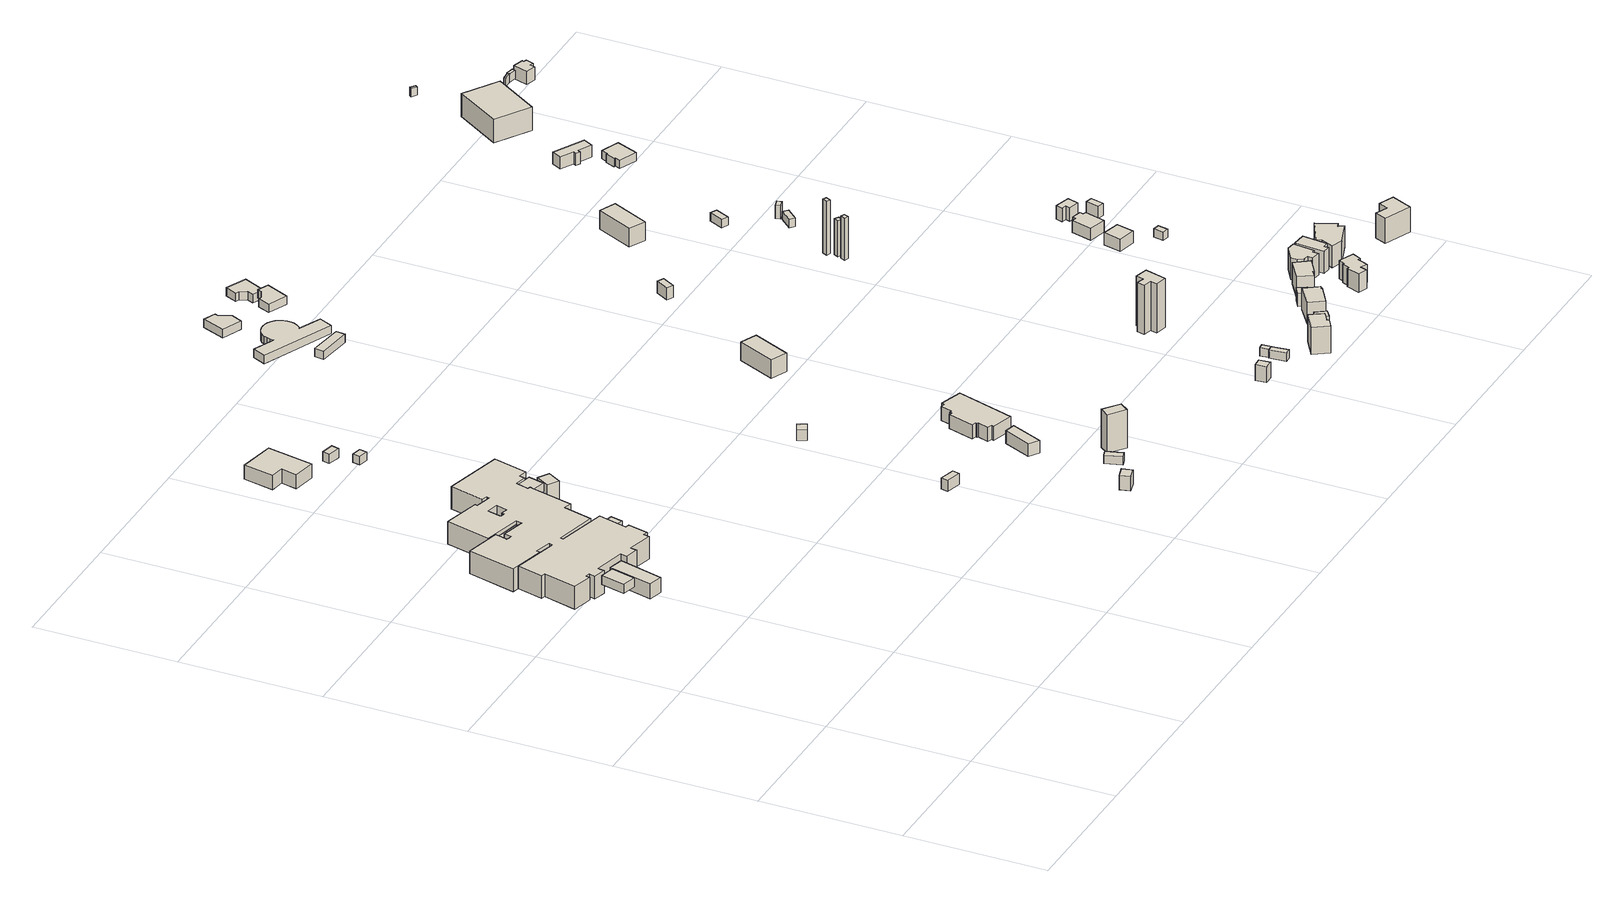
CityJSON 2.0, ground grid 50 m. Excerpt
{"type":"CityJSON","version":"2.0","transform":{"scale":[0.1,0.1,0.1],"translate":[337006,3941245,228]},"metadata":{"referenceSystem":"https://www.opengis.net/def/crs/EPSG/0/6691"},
"CityObjects":{
"building1":{"type":"Building","attributes":{"measuredHeight":4,"BuildingIDAttribute.prefecture":"14","BuildingIDAttribute.city":"14151","BuildingDetailAttribute.surveyYear":2015},"geometry":[{"type":"Solid","lod":"1","boundaries":[[[[0,1,2,3]],[[2,4,5,3]],[[1,6,4,2]],[[0,7,6,1]],[[3,5,7,0]],[[4,6,7,5]]]]}]},
"building2":{"type":"Building","attributes":{"measuredHeight":6.1,"BuildingIDAttribute.prefecture":"14","BuildingIDAttribute.city":"14151","BuildingDetailAttribute.surveyYear":2015,"BuildingLandSlideRiskAttribute.description":"1","BuildingLandSlideRiskAttribute.areaType":"1"},"geometry":[{"type":"Solid","lod":"1","boundaries":[[[[8,9,10,11]],[[10,12,13,11]],[[9,14,12,10]],[[8,15,14,9]],[[11,13,15,8]],[[12,14,15,13]]]]}]},
"building3":{"type":"Building","attributes":{"measuredHeight":4.5,"BuildingIDAttribute.prefecture":"14","BuildingIDAttribute.city":"14151","BuildingDetailAttribute.surveyYear":2015},"geometry":[{"type":"Solid","lod":"1","boundaries":[[[[16,17,18,19,20,21]],[[20,22,23,21]],[[19,24,22,20]],[[18,25,24,19]],[[17,26,25,18]],[[16,27,26,17]],[[21,23,27,16]],[[22,24,25,26,27,23]]]]}]},
"building4":{"type":"Building","attributes":{"usage":"422","measuredHeight":10.6,"storeysAboveGround":1,"BuildingIDAttribute.prefecture":"14","BuildingIDAttribute.city":"14151","BuildingDetailAttribute.totalFloorArea":2012.83,"BuildingDetailAttribute.buildingFootprintArea":2012.83,"BuildingDetailAttribute.buildingStructureType":"601","BuildingDetailAttribute.buildingStructureOrgType":"1","BuildingDetailAttribute.orgUsage":"137","BuildingDetailAttribute.surveyYear":2015,"BuildingLandSlideRiskAttribute.description":"1","BuildingLandSlideRiskAttribute.areaType":"1"},"geometry":[{"type":"Solid","lod":"1","boundaries":[[[[28,29,30,31,32,33,34,35,36,37,38,39,40,41,42,43,44,45,46,47,48,49,50,51,52,53,54,55,56,57,58,59,60,61,62,63,64,65,66,67,68,69,70,71,72,73,74,75,76,77,78,79,80,81],[82,83,84,85,86,87]],[[80,88,89,81]],[[79,90,88,80]],[[78,91,90,79]],[[77,92,91,78]],[[76,93,92,77]],[[75,94,93,76]],[[74,95,94,75]],[[73,96,95,74]],[[72,97,96,73]],[[71,98,97,72]],[[70,99,98,71]],[[69,100,99,70]],[[68,101,100,69]],[[67,102,101,68]],[[66,103,102,67]],[[65,104,103,66]],[[64,105,104,65]],[[63,106,105,64]],[[62,107,106,63]],[[61,108,107,62]],[[60,109,108,61]],[[59,110,109,60]],[[58,111,110,59]],[[57,112,111,58]],[[56,113,112,57]],[[55,114,113,56]],[[54,115,114,55]],[[53,116,115,54]],[[52,117,116,53]],[[51,118,117,52]],[[50,119,118,51]],[[49,120,119,50]],[[48,121,120,49]],[[47,122,121,48]],[[46,123,122,47]],[[45,124,123,46]],[[44,125,124,45]],[[43,126,125,44]],[[42,127,126,43]],[[41,128,127,42]],[[40,129,128,41]],[[39,130,129,40]],[[38,131,130,39]],[[37,132,131,38]],[[36,133,132,37]],[[35,134,133,36]],[[34,135,134,35]],[[33,136,135,34]],[[32,137,136,33]],[[31,138,137,32]],[[30,139,138,31]],[[29,140,139,30]],[[28,141,140,29]],[[81,89,141,28]],[[86,142,143,87]],[[85,144,142,86]],[[84,145,144,85]],[[83,146,145,84]],[[82,147,146,83]],[[87,143,147,82]],[[88,90,91,92,93,94,95,96,97,98,99,100,101,102,103,104,105,106,107,108,109,110,111,112,113,114,115,116,117,118,119,120,121,122,123,124,125,126,127,128,129,130,131,132,133,134,135,136,137,138,139,140,141,89],[142,144,145,146,147,143]]]]}]},
"building5":{"type":"Building","attributes":{"measuredHeight":4.4,"BuildingIDAttribute.prefecture":"14","BuildingIDAttribute.city":"14151","BuildingDetailAttribute.surveyYear":2015,"BuildingLandSlideRiskAttribute.description":"1","BuildingLandSlideRiskAttribute.areaType":"1"},"geometry":[{"type":"Solid","lod":"1","boundaries":[[[[148,149,150,151]],[[150,152,153,151]],[[149,154,152,150]],[[148,155,154,149]],[[151,153,155,148]],[[152,154,155,153]]]]}]},
"building6":{"type":"Building","attributes":{"usage":"402","measuredHeight":13.4,"storeysAboveGround":1,"BuildingIDAttribute.prefecture":"14","BuildingIDAttribute.city":"14151","BuildingDetailAttribute.totalFloorArea":67.35,"BuildingDetailAttribute.buildingFootprintArea":67.35,"BuildingDetailAttribute.buildingStructureType":"601","BuildingDetailAttribute.buildingStructureOrgType":"1","BuildingDetailAttribute.orgUsage":"101","BuildingDetailAttribute.surveyYear":2015},"geometry":[{"type":"Solid","lod":"1","boundaries":[[[[156,157,158,159,160,161]],[[160,162,163,161]],[[159,164,162,160]],[[158,165,164,159]],[[157,166,165,158]],[[156,167,166,157]],[[161,163,167,156]],[[162,164,165,166,167,163]]]]}]},
"building7":{"type":"Building","attributes":{"BuildingIDAttribute.prefecture":"14","BuildingIDAttribute.city":"14151","BuildingDetailAttribute.surveyYear":2015},"geometry":[{"type":"Solid","lod":"1","boundaries":[[[[168,169,170,171,172,173,174]],[[173,175,176,174]],[[172,177,175,173]],[[171,178,177,172]],[[170,179,178,171]],[[169,180,179,170]],[[168,181,180,169]],[[174,176,181,168]],[[175,177,178,179,180,181,176]]]]}]},
"building8":{"type":"Building","attributes":{"measuredHeight":8.3,"BuildingIDAttribute.prefecture":"14","BuildingIDAttribute.city":"14151","BuildingDetailAttribute.surveyYear":2015},"geometry":[{"type":"Solid","lod":"1","boundaries":[[[[182,183,184,185]],[[184,186,187,185]],[[183,188,186,184]],[[182,189,188,183]],[[185,187,189,182]],[[186,188,189,187]]]]}]},
"building9":{"type":"Building","attributes":{"measuredHeight":9.1,"BuildingIDAttribute.prefecture":"14","BuildingIDAttribute.city":"14151","BuildingDetailAttribute.surveyYear":2015},"geometry":[{"type":"Solid","lod":"1","boundaries":[[[[190,191,192,193]],[[192,194,195,193]],[[191,196,194,192]],[[190,197,196,191]],[[193,195,197,190]],[[194,196,197,195]]]]}]},
"building10":{"type":"Building","attributes":{"BuildingIDAttribute.prefecture":"14","BuildingIDAttribute.city":"14151","BuildingDetailAttribute.surveyYear":2015},"geometry":[{"type":"Solid","lod":"1","boundaries":[[[[198,199,200,201]],[[200,202,203,201]],[[199,204,202,200]],[[198,205,204,199]],[[201,203,205,198]],[[202,204,205,203]]]]}]},
"building11":{"type":"Building","attributes":{"usage":"402","measuredHeight":4.2,"storeysAboveGround":1,"BuildingIDAttribute.prefecture":"14","BuildingIDAttribute.city":"14151","BuildingDetailAttribute.totalFloorArea":24.65,"BuildingDetailAttribute.buildingFootprintArea":24.65,"BuildingDetailAttribute.buildingStructureType":"601","BuildingDetailAttribute.buildingStructureOrgType":"1","BuildingDetailAttribute.orgUsage":"101","BuildingDetailAttribute.surveyYear":2015},"geometry":[{"type":"Solid","lod":"1","boundaries":[[[[206,207,208,209]],[[208,210,211,209]],[[207,212,210,208]],[[206,213,212,207]],[[209,211,213,206]],[[210,212,213,211]]]]}]},
"building12":{"type":"Building","attributes":{"usage":"402","measuredHeight":9.2,"storeysAboveGround":1,"BuildingIDAttribute.prefecture":"14","BuildingIDAttribute.city":"14151","BuildingDetailAttribute.totalFloorArea":27.74,"BuildingDetailAttribute.buildingFootprintArea":27.74,"BuildingDetailAttribute.buildingStructureType":"601","BuildingDetailAttribute.buildingStructureOrgType":"1","BuildingDetailAttribute.orgUsage":"101","BuildingDetailAttribute.surveyYear":2015},"geometry":[{"type":"Solid","lod":"1","boundaries":[[[[214,215,216,217]],[[216,218,219,217]],[[215,220,218,216]],[[214,221,220,215]],[[217,219,221,214]],[[218,220,221,219]]]]}]},
"building13":{"type":"Building","attributes":{"BuildingIDAttribute.prefecture":"14","BuildingIDAttribute.city":"14151","BuildingDetailAttribute.surveyYear":2015},"geometry":[{"type":"Solid","lod":"1","boundaries":[[[[222,223,224,225,226,227,228,229,230,231,232,233,234,235,236,237,238,239,240,241,242,243,244,245,246,247]],[[246,248,249,247]],[[245,250,248,246]],[[244,251,250,245]],[[243,252,251,244]],[[242,253,252,243]],[[241,254,253,242]],[[240,255,254,241]],[[239,256,255,240]],[[238,257,256,239]],[[237,258,257,238]],[[236,259,258,237]],[[235,260,259,236]],[[234,261,260,235]],[[233,262,261,234]],[[232,263,262,233]],[[231,264,263,232]],[[230,265,264,231]],[[229,266,265,230]],[[228,267,266,229]],[[227,268,267,228]],[[226,269,268,227]],[[225,270,269,226]],[[224,271,270,225]],[[223,272,271,224]],[[222,273,272,223]],[[247,249,273,222]],[[248,250,251,252,253,254,255,256,257,258,259,260,261,262,263,264,265,266,267,268,269,270,271,272,273,249]]]]}]},
"building14":{"type":"Building","attributes":{"measuredHeight":4.2,"BuildingIDAttribute.prefecture":"14","BuildingIDAttribute.city":"14151","BuildingDetailAttribute.surveyYear":2015},"geometry":[{"type":"Solid","lod":"1","boundaries":[[[[274,275,276,277]],[[276,278,279,277]],[[275,280,278,276]],[[274,281,280,275]],[[277,279,281,274]],[[278,280,281,279]]]]}]},
"building15":{"type":"Building","attributes":{"BuildingIDAttribute.prefecture":"14","BuildingIDAttribute.city":"14151","BuildingDetailAttribute.surveyYear":2015},"geometry":[{"type":"Solid","lod":"1","boundaries":[[[[282,283,284,285]],[[284,286,287,285]],[[283,288,286,284]],[[282,289,288,283]],[[285,287,289,282]],[[286,288,289,287]]]]}]},
"building16":{"type":"Building","attributes":{"BuildingIDAttribute.prefecture":"14","BuildingIDAttribute.city":"14151","BuildingDetailAttribute.surveyYear":2015},"geometry":[{"type":"Solid","lod":"1","boundaries":[[[[290,291,292,293,294,295]],[[294,296,297,295]],[[293,298,296,294]],[[292,299,298,293]],[[291,300,299,292]],[[290,301,300,291]],[[295,297,301,290]],[[296,298,299,300,301,297]]]]}]},
"building17":{"type":"Building","attributes":{"BuildingIDAttribute.prefecture":"14","BuildingIDAttribute.city":"14151","BuildingDetailAttribute.surveyYear":2015},"geometry":[{"type":"Solid","lod":"1","boundaries":[[[[302,303,304,305]],[[304,306,307,305]],[[303,308,306,304]],[[302,309,308,303]],[[305,307,309,302]],[[306,308,309,307]]]]}]},
"building18":{"type":"Building","attributes":{"measuredHeight":8.4,"BuildingIDAttribute.prefecture":"14","BuildingIDAttribute.city":"14151","BuildingDetailAttribute.surveyYear":2015},"geometry":[{"type":"Solid","lod":"1","boundaries":[[[[310,311,312,313]],[[312,314,315,313]],[[311,316,314,312]],[[310,317,316,311]],[[313,315,317,310]],[[314,316,317,315]]]]}]},
"building19":{"type":"Building","attributes":{"BuildingIDAttribute.prefecture":"14","BuildingIDAttribute.city":"14151","BuildingDetailAttribute.surveyYear":2015},"geometry":[{"type":"Solid","lod":"1","boundaries":[[[[318,319,320,321,322,323,324]],[[323,325,326,324]],[[322,327,325,323]],[[321,328,327,322]],[[320,329,328,321]],[[319,330,329,320]],[[318,331,330,319]],[[324,326,331,318]],[[325,327,328,329,330,331,326]]]]}]},
"building20":{"type":"Building","attributes":{"usage":"402","measuredHeight":17.2,"storeysAboveGround":1,"BuildingIDAttribute.prefecture":"14","BuildingIDAttribute.city":"14151","BuildingDetailAttribute.totalFloorArea":33.11,"BuildingDetailAttribute.buildingFootprintArea":33.11,"BuildingDetailAttribute.buildingStructureType":"601","BuildingDetailAttribute.buildingStructureOrgType":"1","BuildingDetailAttribute.orgUsage":"101","BuildingDetailAttribute.surveyYear":2015},"geometry":[{"type":"Solid","lod":"1","boundaries":[[[[332,333,334,335]],[[334,336,337,335]],[[333,338,336,334]],[[332,339,338,333]],[[335,337,339,332]],[[336,338,339,337]]]]}]},
"building21":{"type":"Building","attributes":{"usage":"402","measuredHeight":6.1,"storeysAboveGround":1,"BuildingIDAttribute.prefecture":"14","BuildingIDAttribute.city":"14151","BuildingDetailAttribute.totalFloorArea":218.75,"BuildingDetailAttribute.buildingFootprintArea":218.75,"BuildingDetailAttribute.buildingStructureType":"601","BuildingDetailAttribute.buildingStructureOrgType":"1","BuildingDetailAttribute.orgUsage":"101","BuildingDetailAttribute.surveyYear":2015},"geometry":[{"type":"Solid","lod":"1","boundaries":[[[[340,341,342,343,344,345,346,347,348,349,350,351,352,353,354,355]],[[354,356,357,355]],[[353,358,356,354]],[[352,359,358,353]],[[351,360,359,352]],[[350,361,360,351]],[[349,362,361,350]],[[348,363,362,349]],[[347,364,363,348]],[[346,365,364,347]],[[345,366,365,346]],[[344,367,366,345]],[[343,368,367,344]],[[342,369,368,343]],[[341,370,369,342]],[[340,371,370,341]],[[355,357,371,340]],[[356,358,359,360,361,362,363,364,365,366,367,368,369,370,371,357]]]]}]},
"building22":{"type":"Building","attributes":{"BuildingIDAttribute.prefecture":"14","BuildingIDAttribute.city":"14151","BuildingDetailAttribute.surveyYear":2015},"geometry":[{"type":"Solid","lod":"1","boundaries":[[[[372,373,374,375,376,377,378]],[[377,379,380,378]],[[376,381,379,377]],[[375,382,381,376]],[[374,383,382,375]],[[373,384,383,374]],[[372,385,384,373]],[[378,380,385,372]],[[379,381,382,383,384,385,380]]]]}]},
"building23":{"type":"Building","attributes":{"measuredHeight":7.4,"BuildingIDAttribute.prefecture":"14","BuildingIDAttribute.city":"14151","BuildingDetailAttribute.surveyYear":2015},"geometry":[{"type":"Solid","lod":"1","boundaries":[[[[386,387,388,389]],[[388,390,391,389]],[[387,392,390,388]],[[386,393,392,387]],[[389,391,393,386]],[[390,392,393,391]]]]}]},
"building24":{"type":"Building","attributes":{"measuredHeight":4.6,"BuildingIDAttribute.prefecture":"14","BuildingIDAttribute.city":"14151","BuildingDetailAttribute.surveyYear":2015},"geometry":[{"type":"Solid","lod":"1","boundaries":[[[[394,395,396,397]],[[396,398,399,397]],[[395,400,398,396]],[[394,401,400,395]],[[397,399,401,394]],[[398,400,401,399]]]]}]},
"building25":{"type":"Building","attributes":{"measuredHeight":8,"BuildingIDAttribute.prefecture":"14","BuildingIDAttribute.city":"14151","BuildingDetailAttribute.surveyYear":2015},"geometry":[{"type":"Solid","lod":"1","boundaries":[[[[402,403,404,405]],[[404,406,407,405]],[[403,408,406,404]],[[402,409,408,403]],[[405,407,409,402]],[[406,408,409,407]]]]}]},
"building26":{"type":"Building","attributes":{"BuildingIDAttribute.prefecture":"14","BuildingIDAttribute.city":"14151","BuildingDetailAttribute.surveyYear":2015},"geometry":[{"type":"Solid","lod":"1","boundaries":[[[[410,411,412,413]],[[412,414,415,413]],[[411,416,414,412]],[[410,417,416,411]],[[413,415,417,410]],[[414,416,417,415]]]]}]},
"building27":{"type":"Building","attributes":{"measuredHeight":16.1,"BuildingIDAttribute.prefecture":"14","BuildingIDAttribute.city":"14151","BuildingDetailAttribute.surveyYear":2015},"geometry":[{"type":"Solid","lod":"1","boundaries":[[[[418,419,420,421]],[[420,422,423,421]],[[419,424,422,420]],[[418,425,424,419]],[[421,423,425,418]],[[422,424,425,423]]]]}]},
"building28":{"type":"Building","attributes":{"measuredHeight":14.5,"BuildingIDAttribute.prefecture":"14","BuildingIDAttribute.city":"14151","BuildingDetailAttribute.surveyYear":2015},"geometry":[{"type":"Solid","lod":"1","boundaries":[[[[426,427,428,429]],[[428,430,431,429]],[[427,432,430,428]],[[426,433,432,427]],[[429,431,433,426]],[[430,432,433,431]]]]}]},
"building29":{"type":"Building","attributes":{"measuredHeight":5.9,"BuildingIDAttribute.prefecture":"14","BuildingIDAttribute.city":"14151","BuildingDetailAttribute.surveyYear":2015,"BuildingLandSlideRiskAttribute.description":"1","BuildingLandSlideRiskAttribute.areaType":"1"},"geometry":[{"type":"Solid","lod":"1","boundaries":[[[[434,435,436,437]],[[436,438,439,437]],[[435,440,438,436]],[[434,441,440,435]],[[437,439,441,434]],[[438,440,441,439]]]]}]},
"building30":{"type":"Building","attributes":{"measuredHeight":19.9,"BuildingIDAttribute.prefecture":"14","BuildingIDAttribute.city":"14151","BuildingDetailAttribute.surveyYear":2015},"geometry":[{"type":"Solid","lod":"1","boundaries":[[[[442,443,444,445]],[[444,446,447,445]],[[443,448,446,444]],[[442,449,448,443]],[[445,447,449,442]],[[446,448,449,447]]]]}]},
"building31":{"type":"Building","attributes":{"BuildingIDAttribute.prefecture":"14","BuildingIDAttribute.city":"14151","BuildingDetailAttribute.surveyYear":2015,"BuildingLandSlideRiskAttribute.description":"1","BuildingLandSlideRiskAttribute.areaType":"1"},"geometry":[{"type":"Solid","lod":"1","boundaries":[[[[450,451,452,453,454]],[[453,455,456,454]],[[452,457,455,453]],[[451,458,457,452]],[[450,459,458,451]],[[454,456,459,450]],[[455,457,458,459,456]]]]}]},
"building32":{"type":"Building","attributes":{"BuildingIDAttribute.prefecture":"14","BuildingIDAttribute.city":"14151","BuildingDetailAttribute.surveyYear":2015,"BuildingLandSlideRiskAttribute.description":"1","BuildingLandSlideRiskAttribute.areaType":"1"},"geometry":[{"type":"Solid","lod":"1","boundaries":[[[[460,461,462,463,464]],[[463,465,466,464]],[[462,467,465,463]],[[461,468,467,462]],[[460,469,468,461]],[[464,466,469,460]],[[465,467,468,469,466]]]]}]},
"building33":{"type":"Building","attributes":{"usage":"411","measuredHeight":10.6,"storeysAboveGround":2,"BuildingIDAttribute.prefecture":"14","BuildingIDAttribute.city":"14151","BuildingDetailAttribute.totalFloorArea":76.27,"BuildingDetailAttribute.buildingFootprintArea":38.13,"BuildingDetailAttribute.buildingStructureType":"601","BuildingDetailAttribute.buildingStructureOrgType":"1","BuildingDetailAttribute.orgUsage":"10","BuildingDetailAttribute.surveyYear":2015},"geometry":[{"type":"Solid","lod":"1","boundaries":[[[[470,471,472,473,474,475]],[[474,476,477,475]],[[473,478,476,474]],[[472,479,478,473]],[[471,480,479,472]],[[470,481,480,471]],[[475,477,481,470]],[[476,478,479,480,481,477]]]]}]},
"building34":{"type":"Building","attributes":{"BuildingIDAttribute.prefecture":"14","BuildingIDAttribute.city":"14151","BuildingDetailAttribute.surveyYear":2015},"geometry":[{"type":"Solid","lod":"1","boundaries":[[[[482,483,484,485]],[[484,486,487,485]],[[483,488,486,484]],[[482,489,488,483]],[[485,487,489,482]],[[486,488,489,487]]]]}]},
"building35":{"type":"Building","attributes":{"usage":"402","measuredHeight":27.8,"storeysAboveGround":1,"BuildingIDAttribute.prefecture":"14","BuildingIDAttribute.city":"14151","BuildingDetailAttribute.totalFloorArea":36.73,"BuildingDetailAttribute.buildingFootprintArea":36.73,"BuildingDetailAttribute.buildingStructureType":"601","BuildingDetailAttribute.buildingStructureOrgType":"1","BuildingDetailAttribute.orgUsage":"101","BuildingDetailAttribute.surveyYear":2015},"geometry":[{"type":"Solid","lod":"1","boundaries":[[[[490,491,492,493,494,495,496,497]],[[496,498,499,497]],[[495,500,498,496]],[[494,501,500,495]],[[493,502,501,494]],[[492,503,502,493]],[[491,504,503,492]],[[490,505,504,491]],[[497,499,505,490]],[[498,500,501,502,503,504,505,499]]]]}]},
"building36":{"type":"Building","attributes":{"usage":"411","measuredHeight":6,"storeysAboveGround":1,"BuildingIDAttribute.prefecture":"14","BuildingIDAttribute.city":"14151","BuildingDetailAttribute.totalFloorArea":12.68,"BuildingDetailAttribute.buildingFootprintArea":12.68,"BuildingDetailAttribute.buildingStructureType":"601","BuildingDetailAttribute.buildingStructureOrgType":"1","BuildingDetailAttribute.orgUsage":"10","BuildingDetailAttribute.surveyYear":2015},"geometry":[{"type":"Solid","lod":"1","boundaries":[[[[506,507,508,509]],[[508,510,511,509]],[[507,512,510,508]],[[506,513,512,507]],[[509,511,513,506]],[[510,512,513,511]]]]}]},
"building37":{"type":"Building","attributes":{"measuredHeight":7.9,"BuildingIDAttribute.prefecture":"14","BuildingIDAttribute.city":"14151","BuildingDetailAttribute.surveyYear":2015},"geometry":[{"type":"Solid","lod":"1","boundaries":[[[[514,515,516,517]],[[516,518,519,517]],[[515,520,518,516]],[[514,521,520,515]],[[517,519,521,514]],[[518,520,521,519]]]]}]},
"building38":{"type":"Building","attributes":{"usage":"402","measuredHeight":4.6,"storeysAboveGround":1,"BuildingIDAttribute.prefecture":"14","BuildingIDAttribute.city":"14151","BuildingDetailAttribute.totalFloorArea":40.14,"BuildingDetailAttribute.buildingFootprintArea":40.14,"BuildingDetailAttribute.buildingStructureType":"601","BuildingDetailAttribute.buildingStructureOrgType":"1","BuildingDetailAttribute.orgUsage":"101","BuildingDetailAttribute.surveyYear":2015},"geometry":[{"type":"Solid","lod":"1","boundaries":[[[[522,523,524,525,526,527,528,529]],[[528,530,531,529]],[[527,532,530,528]],[[526,533,532,527]],[[525,534,533,526]],[[524,535,534,525]],[[523,536,535,524]],[[522,537,536,523]],[[529,531,537,522]],[[530,532,533,534,535,536,537,531]]]]}]},
"building39":{"type":"Building","attributes":{"usage":"411","measuredHeight":8.5,"storeysAboveGround":1,"BuildingIDAttribute.prefecture":"14","BuildingIDAttribute.city":"14151","BuildingDetailAttribute.totalFloorArea":49.06,"BuildingDetailAttribute.buildingFootprintArea":49.06,"BuildingDetailAttribute.buildingStructureType":"601","BuildingDetailAttribute.buildingStructureOrgType":"1","BuildingDetailAttribute.orgUsage":"10","BuildingDetailAttribute.surveyYear":2015},"geometry":[{"type":"Solid","lod":"1","boundaries":[[[[538,539,540,541,542,543]],[[542,544,545,543]],[[541,546,544,542]],[[540,547,546,541]],[[539,548,547,540]],[[538,549,548,539]],[[543,545,549,538]],[[544,546,547,548,549,545]]]]}]},
"building40":{"type":"Building","attributes":{"usage":"402","storeysAboveGround":1,"BuildingIDAttribute.prefecture":"14","BuildingIDAttribute.city":"14151","BuildingDetailAttribute.totalFloorArea":39.7,"BuildingDetailAttribute.buildingFootprintArea":39.7,"BuildingDetailAttribute.buildingStructureType":"601","BuildingDetailAttribute.buildingStructureOrgType":"1","BuildingDetailAttribute.orgUsage":"101","BuildingDetailAttribute.surveyYear":2015},"geometry":[{"type":"Solid","lod":"1","boundaries":[[[[550,551,552,553,554,555,556,557]],[[556,558,559,557]],[[555,560,558,556]],[[554,561,560,555]],[[553,562,561,554]],[[552,563,562,553]],[[551,564,563,552]],[[550,565,564,551]],[[557,559,565,550]],[[558,560,561,562,563,564,565,559]]]]}]},
"building41":{"type":"Building","attributes":{"measuredHeight":5.7,"BuildingIDAttribute.prefecture":"14","BuildingIDAttribute.city":"14151","BuildingDetailAttribute.surveyYear":2015},"geometry":[{"type":"Solid","lod":"1","boundaries":[[[[566,567,568,569]],[[568,570,571,569]],[[567,572,570,568]],[[566,573,572,567]],[[569,571,573,566]],[[570,572,573,571]]]]}]},
"building42":{"type":"Building","attributes":{"usage":"411","measuredHeight":8.4,"storeysAboveGround":2,"BuildingIDAttribute.prefecture":"14","BuildingIDAttribute.city":"14151","BuildingDetailAttribute.totalFloorArea":83.88,"BuildingDetailAttribute.buildingFootprintArea":41.94,"BuildingDetailAttribute.buildingStructureType":"601","BuildingDetailAttribute.buildingStructureOrgType":"1","BuildingDetailAttribute.orgUsage":"10","BuildingDetailAttribute.surveyYear":2015},"geometry":[{"type":"Solid","lod":"1","boundaries":[[[[574,575,576,577,578,579]],[[578,580,581,579]],[[577,582,580,578]],[[576,583,582,577]],[[575,584,583,576]],[[574,585,584,575]],[[579,581,585,574]],[[580,582,583,584,585,581]]]]}]},
"building43":{"type":"Building","attributes":{"usage":"411","measuredHeight":8.5,"storeysAboveGround":2,"BuildingIDAttribute.prefecture":"14","BuildingIDAttribute.city":"14151","BuildingDetailAttribute.totalFloorArea":92.6,"BuildingDetailAttribute.buildingFootprintArea":46.3,"BuildingDetailAttribute.buildingStructureType":"601","BuildingDetailAttribute.buildingStructureOrgType":"1","BuildingDetailAttribute.orgUsage":"10","BuildingDetailAttribute.surveyYear":2015},"geometry":[{"type":"Solid","lod":"1","boundaries":[[[[586,587,588,589,590,591,592,593,594,595]],[[594,596,597,595]],[[593,598,596,594]],[[592,599,598,593]],[[591,600,599,592]],[[590,601,600,591]],[[589,602,601,590]],[[588,603,602,589]],[[587,604,603,588]],[[586,605,604,587]],[[595,597,605,586]],[[596,598,599,600,601,602,603,604,605,597]]]]}]},
"building44":{"type":"Building","attributes":{"usage":"402","measuredHeight":8.9,"storeysAboveGround":1,"BuildingIDAttribute.prefecture":"14","BuildingIDAttribute.city":"14151","BuildingDetailAttribute.totalFloorArea":207.57,"BuildingDetailAttribute.buildingFootprintArea":207.57,"BuildingDetailAttribute.buildingStructureType":"601","BuildingDetailAttribute.buildingStructureOrgType":"1","BuildingDetailAttribute.orgUsage":"101","BuildingDetailAttribute.surveyYear":2015},"geometry":[{"type":"Solid","lod":"1","boundaries":[[[[606,607,608,609]],[[608,610,611,609]],[[607,612,610,608]],[[606,613,612,607]],[[609,611,613,606]],[[610,612,613,611]]]]}]},
"building45":{"type":"Building","attributes":{"usage":"411","measuredHeight":7.2,"storeysAboveGround":2,"BuildingIDAttribute.prefecture":"14","BuildingIDAttribute.city":"14151","BuildingDetailAttribute.totalFloorArea":89.56,"BuildingDetailAttribute.buildingFootprintArea":44.78,"BuildingDetailAttribute.buildingStructureType":"601","BuildingDetailAttribute.buildingStructureOrgType":"1","BuildingDetailAttribute.orgUsage":"10","BuildingDetailAttribute.surveyYear":2015},"geometry":[{"type":"Solid","lod":"1","boundaries":[[[[614,615,616,617,618,619,620,621,622,623,624,625]],[[624,626,627,625]],[[623,628,626,624]],[[622,629,628,623]],[[621,630,629,622]],[[620,631,630,621]],[[619,632,631,620]],[[618,633,632,619]],[[617,634,633,618]],[[616,635,634,617]],[[615,636,635,616]],[[614,637,636,615]],[[625,627,637,614]],[[626,628,629,630,631,632,633,634,635,636,637,627]]]]}]},
"building46":{"type":"Building","attributes":{"usage":"402","measuredHeight":4.8,"storeysAboveGround":1,"BuildingIDAttribute.prefecture":"14","BuildingIDAttribute.city":"14151","BuildingDetailAttribute.totalFloorArea":37.88,"BuildingDetailAttribute.buildingFootprintArea":37.88,"BuildingDetailAttribute.buildingStructureType":"601","BuildingDetailAttribute.buildingStructureOrgType":"1","BuildingDetailAttribute.orgUsage":"101","BuildingDetailAttribute.surveyYear":2015},"geometry":[{"type":"Solid","lod":"1","boundaries":[[[[638,639,640,641]],[[640,642,643,641]],[[639,644,642,640]],[[638,645,644,639]],[[641,643,645,638]],[[642,644,645,643]]]]}]},
"building47":{"type":"Building","attributes":{"BuildingIDAttribute.prefecture":"14","BuildingIDAttribute.city":"14151","BuildingDetailAttribute.surveyYear":2015},"geometry":[{"type":"Solid","lod":"1","boundaries":[[[[646,647,648,649]],[[648,650,651,649]],[[647,652,650,648]],[[646,653,652,647]],[[649,651,653,646]],[[650,652,653,651]]]]}]},
"building48":{"type":"Building","attributes":{"usage":"411","measuredHeight":9,"storeysAboveGround":2,"BuildingIDAttribute.prefecture":"14","BuildingIDAttribute.city":"14151","BuildingDetailAttribute.totalFloorArea":77.32,"BuildingDetailAttribute.buildingFootprintArea":38.66,"BuildingDetailAttribute.buildingStructureType":"601","BuildingDetailAttribute.buildingStructureOrgType":"1","BuildingDetailAttribute.orgUsage":"10","BuildingDetailAttribute.surveyYear":2015},"geometry":[{"type":"Solid","lod":"1","boundaries":[[[[654,655,656,657,658,659]],[[658,660,661,659]],[[657,662,660,658]],[[656,663,662,657]],[[655,664,663,656]],[[654,665,664,655]],[[659,661,665,654]],[[660,662,663,664,665,661]]]]}]},
"building49":{"type":"Building","attributes":{"BuildingIDAttribute.prefecture":"14","BuildingIDAttribute.city":"14151","BuildingDetailAttribute.surveyYear":2015},"geometry":[{"type":"Solid","lod":"1","boundaries":[[[[666,667,668,669]],[[668,670,671,669]],[[667,672,670,668]],[[666,673,672,667]],[[669,671,673,666]],[[670,672,673,671]]]]}]},
"building50":{"type":"Building","attributes":{"usage":"402","measuredHeight":4.9,"storeysAboveGround":1,"BuildingIDAttribute.prefecture":"14","BuildingIDAttribute.city":"14151","BuildingDetailAttribute.totalFloorArea":52.02,"BuildingDetailAttribute.buildingFootprintArea":52.02,"BuildingDetailAttribute.buildingStructureType":"601","BuildingDetailAttribute.buildingStructureOrgType":"1","BuildingDetailAttribute.orgUsage":"101","BuildingDetailAttribute.surveyYear":2015},"geometry":[{"type":"Solid","lod":"1","boundaries":[[[[674,675,676,677,678,679,680,681]],[[680,682,683,681]],[[679,684,682,680]],[[678,685,684,679]],[[677,686,685,678]],[[676,687,686,677]],[[675,688,687,676]],[[674,689,688,675]],[[681,683,689,674]],[[682,684,685,686,687,688,689,683]]]]}]},
"building51":{"type":"Building","attributes":{"usage":"411","measuredHeight":8.8,"storeysAboveGround":2,"BuildingIDAttribute.prefecture":"14","BuildingIDAttribute.city":"14151","BuildingDetailAttribute.totalFloorArea":167.58,"BuildingDetailAttribute.buildingFootprintArea":83.79,"BuildingDetailAttribute.buildingStructureType":"601","BuildingDetailAttribute.buildingStructureOrgType":"1","BuildingDetailAttribute.orgUsage":"10","BuildingDetailAttribute.surveyYear":2015},"geometry":[{"type":"Solid","lod":"1","boundaries":[[[[690,691,692,693,694,695,696,697]],[[696,698,699,697]],[[695,700,698,696]],[[694,701,700,695]],[[693,702,701,694]],[[692,703,702,693]],[[691,704,703,692]],[[690,705,704,691]],[[697,699,705,690]],[[698,700,701,702,703,704,705,699]]]]}]},
"building52":{"type":"Building","attributes":{"measuredHeight":8,"BuildingIDAttribute.prefecture":"14","BuildingIDAttribute.city":"14151","BuildingDetailAttribute.surveyYear":2015},"geometry":[{"type":"Solid","lod":"1","boundaries":[[[[706,707,708,709,710,711]],[[710,712,713,711]],[[709,714,712,710]],[[708,715,714,709]],[[707,716,715,708]],[[706,717,716,707]],[[711,713,717,706]],[[712,714,715,716,717,713]]]]}]},
"building53":{"type":"Building","attributes":{"measuredHeight":7.2,"BuildingIDAttribute.prefecture":"14","BuildingIDAttribute.city":"14151","BuildingDetailAttribute.surveyYear":2015},"geometry":[{"type":"Solid","lod":"1","boundaries":[[[[718,719,720,721]],[[720,722,723,721]],[[719,724,722,720]],[[718,725,724,719]],[[721,723,725,718]],[[722,724,725,723]]]]}]},
"building54":{"type":"Building","attributes":{"measuredHeight":3.2,"BuildingIDAttribute.prefecture":"14","BuildingIDAttribute.city":"14151","BuildingDetailAttribute.surveyYear":2015},"geometry":[{"type":"Solid","lod":"1","boundaries":[[[[726,727,728,729]],[[728,730,731,729]],[[727,732,730,728]],[[726,733,732,727]],[[729,731,733,726]],[[730,732,733,731]]]]}]},
"building55":{"type":"Building","attributes":{"BuildingIDAttribute.prefecture":"14","BuildingIDAttribute.city":"14151","BuildingDetailAttribute.surveyYear":2015},"geometry":[{"type":"Solid","lod":"1","boundaries":[[[[734,735,736,737]],[[736,738,739,737]],[[735,740,738,736]],[[734,741,740,735]],[[737,739,741,734]],[[738,740,741,739]]]]}]},
"building56":{"type":"Building","attributes":{"measuredHeight":5.1,"BuildingIDAttribute.prefecture":"14","BuildingIDAttribute.city":"14151","BuildingDetailAttribute.surveyYear":2015},"geometry":[{"type":"Solid","lod":"1","boundaries":[[[[742,743,744,745,746,747,748,749]],[[748,750,751,749]],[[747,752,750,748]],[[746,753,752,747]],[[745,754,753,746]],[[744,755,754,745]],[[743,756,755,744]],[[742,757,756,743]],[[749,751,757,742]],[[750,752,753,754,755,756,757,751]]]]}]},
"building57":{"type":"Building","attributes":{"usage":"411","measuredHeight":10.7,"storeysAboveGround":2,"BuildingIDAttribute.prefecture":"14","BuildingIDAttribute.city":"14151","BuildingDetailAttribute.totalFloorArea":111.5,"BuildingDetailAttribute.buildingFootprintArea":55.75,"BuildingDetailAttribute.buildingStructureType":"601","BuildingDetailAttribute.buildingStructureOrgType":"1","BuildingDetailAttribute.orgUsage":"10","BuildingDetailAttribute.surveyYear":2015},"geometry":[{"type":"Solid","lod":"1","boundaries":[[[[758,759,760,761,762,763]],[[762,764,765,763]],[[761,766,764,762]],[[760,767,766,761]],[[759,768,767,760]],[[758,769,768,759]],[[763,765,769,758]],[[764,766,767,768,769,765]]]]}]}
},
"vertices":[
[153,1232,243],[103,1245,243],[124,1330,243],[174,1318,243],[124,1330,276],[174,1318,276],[103,1245,276],[153,1232,276],
[180,1327,222],[231,1313,222],[190,1157,222],[140,1170,222],[190,1157,276],[140,1170,276],[231,1313,276],[180,1327,276],
[207,1705,235],[201,1679,235],[191,1681,235],[203,1728,235],[295,1705,235],[290,1684,235],[295,1705,273],[290,1684,273],[203,1728,273],[191,1681,273],[201,1679,273],[207,1705,273],
[578,1804,205],[547,1811,205],[542,1791,205],[502,1801,205],[490,1756,205],[499,1753,205],[496,1742,205],[460,1595,205],[432,1602,205],[406,1500,205],[260,1536,205],[257,1526,205],[433,1482,205],[407,1380,205],[421,1376,205],[404,1305,205],[389,1309,205],[384,1289,205],[297,1311,205],[292,1289,205],[244,1301,205],[250,1323,205],[141,1350,205],[136,1328,205],[93,1339,205],[98,1361,205],[83,1365,205],[80,1351,205],[9,1369,205],[39,1487,205],[25,1491,205],[48,1582,205],[210,1541,205],[214,1554,205],[157,1569,205],[154,1557,205],[24,1589,205],[67,1759,205],[193,1728,205],[182,1684,205],[191,1681,205],[201,1679,205],[207,1705,205],[290,1684,205],[295,1705,205],[161,1739,205],[201,1897,205],[332,1864,205],[329,1855,205],[385,1841,205],[388,1851,205],[369,1856,205],[399,1977,205],[608,1925,205],[316,1757,205],[319,1767,205],[343,1761,205],[353,1799,205],[312,1809,205],[300,1761,205],[399,1977,287],[608,1925,287],[369,1856,287],[388,1851,287],[385,1841,287],[329,1855,287],[332,1864,287],[201,1897,287],[161,1739,287],[295,1705,287],[290,1684,287],[207,1705,287],[201,1679,287],[191,1681,287],[182,1684,287],[193,1728,287],[67,1759,287],[24,1589,287],[154,1557,287],[157,1569,287],[214,1554,287],[210,1541,287],[48,1582,287],[25,1491,287],[39,1487,287],[9,1369,287],[80,1351,287],[83,1365,287],[98,1361,287],[93,1339,287],[136,1328,287],[141,1350,287],[250,1323,287],[244,1301,287],[292,1289,287],[297,1311,287],[384,1289,287],[389,1309,287],[404,1305,287],[421,1376,287],[407,1380,287],[433,1482,287],[257,1526,287],[260,1536,287],[406,1500,287],[432,1602,287],[460,1595,287],[496,1742,287],[499,1753,287],[490,1756,287],[502,1801,287],[542,1791,287],[547,1811,287],[578,1804,287],[312,1809,287],[300,1761,287],[353,1799,287],[343,1761,287],[319,1767,287],[316,1757,287],
[448,1466,226],[471,1460,226],[461,1418,226],[437,1424,226],[461,1418,269],[437,1424,269],[471,1460,269],[448,1466,269],
[186,2591,273],[313,2567,273],[282,2404,273],[202,2419,273],[213,2475,273],[165,2484,273],[213,2475,324],[165,2484,324],[202,2419,324],[282,2404,324],[313,2567,324],[186,2591,324],
[496,1742,251],[499,1753,251],[490,1756,251],[502,1801,251],[542,1791,251],[562,1786,251],[548,1729,251],[562,1786,281],[548,1729,281],[542,1791,281],[502,1801,281],[490,1756,281],[499,1753,281],[496,1742,281],
[584,1768,194],[623,1744,194],[595,1697,194],[556,1721,194],[595,1697,272],[556,1721,272],[623,1744,272],[584,1768,272],
[424,2401,280],[418,2375,280],[373,2386,280],[379,2411,280],[373,2386,314],[379,2411,314],[418,2375,314],[424,2401,314],
[447,2316,280],[441,2289,280],[407,2296,280],[412,2323,280],[407,2296,310],[412,2323,310],[441,2289,310],[447,2316,310],
[1181,615,226],[1175,590,226],[1120,605,226],[1127,630,226],[1120,605,266],[1127,630,266],[1175,590,266],[1181,615,266],
[1451,120,197],[1411,109,197],[1401,145,197],[1441,156,197],[1401,145,249],[1441,156,249],[1411,109,249],[1451,120,249],
[642,2705,474],[643,2718,474],[646,2730,474],[652,2742,474],[659,2752,474],[669,2761,474],[681,2767,474],[693,2770,474],[706,2771,474],[719,2769,474],[731,2765,474],[742,2758,474],[751,2749,474],[758,2739,474],[763,2727,474],[765,2714,474],[765,2701,474],[762,2689,474],[756,2677,474],[748,2667,474],[741,2661,474],[820,2626,474],[799,2579,474],[544,2690,474],[565,2737,474],[643,2703,474],[565,2737,504],[643,2703,504],[544,2690,504],[799,2579,504],[820,2626,504],[741,2661,504],[748,2667,504],[756,2677,504],[762,2689,504],[765,2701,504],[765,2714,504],[763,2727,504],[758,2739,504],[751,2749,504],[742,2758,504],[731,2765,504],[719,2769,504],[706,2771,504],[693,2770,504],[681,2767,504],[669,2761,504],[659,2752,504],[652,2742,504],[646,2730,504],[643,2718,504],[642,2705,504],
[1159,1143,254],[1190,1158,254],[1205,1129,254],[1173,1114,254],[1205,1129,293],[1173,1114,293],[1190,1158,293],[1159,1143,293],
[691,2554,444],[696,2588,444],[818,2571,444],[814,2538,444],[818,2571,474],[814,2538,474],[696,2588,474],[691,2554,474],
[663,2954,475],[707,2936,475],[702,2924,475],[721,2884,475],[702,2844,475],[630,2873,475],[702,2844,505],[630,2873,505],[721,2884,505],[702,2924,505],[707,2936,505],[663,2954,505],
[1522,255,199],[1546,263,199],[1564,203,199],[1540,196,199],[1564,203,229],[1540,196,229],[1546,263,229],[1522,255,229],
[1432,473,218],[1475,570,218],[1514,561,218],[1466,449,218],[1514,561,264],[1466,449,264],[1475,570,264],[1432,473,264],
[802,2796,494],[820,2839,494],[830,2835,494],[864,2850,494],[869,2864,494],[907,2847,494],[871,2766,494],[907,2847,524],[871,2766,524],[869,2864,524],[864,2850,524],[830,2835,524],[820,2839,524],[802,2796,524],
[1671,265,194],[1647,233,194],[1592,275,194],[1616,307,194],[1592,275,333],[1616,307,333],[1647,233,333],[1671,265,333],
[1450,620,225],[1463,659,225],[1458,660,225],[1460,667,225],[1444,672,225],[1472,764,225],[1484,760,225],[1487,769,225],[1493,767,225],[1506,808,225],[1521,804,225],[1524,814,225],[1604,789,225],[1541,584,225],[1465,607,225],[1467,615,225],[1465,607,276],[1467,615,276],[1541,584,276],[1604,789,276],[1524,814,276],[1521,804,276],[1506,808,276],[1493,767,276],[1487,769,276],[1484,760,276],[1472,764,276],[1444,672,276],[1460,667,276],[1458,660,276],[1463,659,276],[1450,620,276],
[885,2980,463],[957,2947,463],[921,2869,463],[881,2888,463],[891,2910,463],[878,2934,463],[866,2940,463],[878,2934,493],[866,2940,493],[891,2910,493],[881,2888,493],[921,2869,493],[957,2947,493],[885,2980,493],
[1433,1464,316],[1491,1438,316],[1432,1306,316],[1374,1331,316],[1432,1306,383],[1374,1331,383],[1491,1438,383],[1433,1464,383],
[1630,1844,358],[1652,1832,358],[1627,1787,358],[1605,1800,358],[1627,1787,402],[1605,1800,402],[1652,1832,402],[1630,1844,402],
[1807,1969,422],[1749,1996,422],[1809,2127,422],[1868,2101,422],[1809,2127,490],[1868,2101,490],[1749,1996,490],[1807,1969,490],
[1980,1825,436],[2003,1814,436],[1980,1764,436],[1956,1775,436],[1980,1764,466],[1956,1775,466],[2003,1814,466],[1980,1825,466],
[2091,1428,341],[2106,1422,341],[2099,1405,341],[2084,1410,341],[2099,1405,494],[2084,1410,494],[2106,1422,494],[2091,1428,494],
[2103,1456,341],[2118,1448,341],[2110,1433,341],[2095,1440,341],[2110,1433,471],[2095,1440,471],[2118,1448,471],[2103,1456,471],
[2515,145,2],[2483,143,2],[2480,182,2],[2512,184,2],[2480,182,59],[2512,184,59],[2483,143,59],[2515,145,59],
[2136,1511,315],[2150,1505,315],[2142,1487,315],[2128,1493,315],[2142,1487,510],[2128,1493,510],[2150,1505,510],[2136,1511,510],
[2572,116,38],[2566,175,38],[2571,175,38],[2588,177,38],[2595,118,38],[2588,177,68],[2595,118,68],[2571,175,68],[2566,175,68],[2572,116,68],
[2591,177,37],[2588,177,37],[2571,175,37],[2568,207,37],[2588,209,37],[2568,207,67],[2588,209,67],[2571,175,67],[2588,177,67],[2591,177,67],
[2730,58,44],[2695,36,44],[2700,29,44],[2667,8,44],[2634,61,44],[2701,104,44],[2634,61,142],[2701,104,142],[2667,8,142],[2700,29,142],[2695,36,142],[2730,58,142],
[2260,1708,319],[2276,1694,319],[2240,1654,319],[2224,1668,319],[2240,1654,349],[2224,1668,349],[2276,1694,349],[2260,1708,349],
[2624,625,34],[2604,549,34],[2562,560,34],[2568,583,34],[2537,591,34],[2544,618,34],[2571,610,34],[2578,637,34],[2571,610,213],[2578,637,213],[2544,618,213],[2537,591,213],[2568,583,213],[2562,560,213],[2604,549,213],[2624,625,213],
[2774,71,67],[2747,52,67],[2723,88,67],[2750,106,67],[2723,88,124],[2750,106,124],[2747,52,124],[2774,71,124],
[2283,1739,319],[2288,1722,319],[2262,1714,319],[2257,1731,319],[2262,1714,367],[2257,1731,367],[2288,1722,367],[2283,1739,367],
[2189,2357,439],[2171,2323,439],[2123,2348,439],[2118,2339,439],[2104,2347,439],[2109,2356,439],[2063,2381,439],[2081,2415,439],[2063,2381,482],[2081,2415,482],[2109,2356,482],[2104,2347,482],[2118,2339,482],[2123,2348,482],[2171,2323,482],[2189,2357,482],
[2853,131,77],[2844,125,77],[2846,122,77],[2778,78,77],[2747,127,77],[2818,180,77],[2747,127,155],[2818,180,155],[2778,78,155],[2846,122,155],[2844,125,155],[2853,131,155],
[2182,2247,419],[2176,2249,419],[2190,2283,419],[2195,2281,419],[2205,2305,419],[2270,2279,419],[2239,2202,419],[2174,2228,419],[2239,2202,449],[2174,2228,449],[2270,2279,449],[2205,2305,449],[2195,2281,449],[2190,2283,449],[2176,2249,449],[2182,2247,449],
[2871,185,84],[2840,165,84],[2821,194,84],[2852,214,84],[2821,194,130],[2852,214,130],[2840,165,130],[2871,185,130],
[2970,218,84],[2916,182,84],[2913,186,84],[2893,172,84],[2863,217,84],[2936,267,84],[2863,217,163],[2936,267,163],[2893,172,163],[2913,186,163],[2916,182,163],[2970,218,163],
[2981,235,90],[2962,238,90],[2950,256,90],[2951,280,90],[3002,312,90],[3032,308,90],[3024,233,90],[3014,233,90],[3012,212,90],[2979,216,90],[3012,212,168],[2979,216,168],[3014,233,168],[3024,233,168],[3032,308,168],[3002,312,168],[2951,280,168],[2950,256,168],[2962,238,168],[2981,235,168],
[2255,2812,417],[2375,2735,417],[2273,2576,417],[2153,2653,417],[2273,2576,501],[2153,2653,501],[2375,2735,501],[2255,2812,501],
[3042,137,68],[3052,160,68],[3105,137,68],[3091,105,68],[3082,109,68],[3067,71,68],[3043,81,68],[3034,56,68],[3001,69,68],[3019,116,68],[3024,114,68],[3036,140,68],[3024,114,135],[3036,140,135],[3019,116,135],[3001,69,135],[3034,56,135],[3043,81,135],[3067,71,135],[3082,109,135],[3091,105,135],[3105,137,135],[3052,160,135],[3042,137,135],
[2886,847,137],[2871,785,137],[2808,800,137],[2823,863,137],[2808,800,181],[2823,863,181],[2871,785,181],[2886,847,181],
[2230,2952,473],[2212,2964,473],[2218,2972,473],[2235,2960,473],[2218,2972,503],[2235,2960,503],[2212,2964,503],[2230,2952,503],
[3077,212,89],[3058,214,89],[3057,198,89],[3029,201,89],[3038,306,89],[3086,301,89],[3038,306,169],[3086,301,169],[3029,201,169],[3057,198,169],[3058,214,169],[3077,212,169],
[2914,734,149],[2937,729,149],[2930,693,149],[2907,698,149],[2930,693,179],[2907,698,179],[2937,729,179],[2914,734,179],
[2833,913,135],[2853,987,135],[2870,982,135],[2873,995,135],[2908,986,135],[2905,973,135],[2916,970,135],[2896,897,135],[2916,970,178],[2896,897,178],[2905,973,178],[2908,986,178],[2873,995,178],[2870,982,178],[2853,987,178],[2833,913,178],
[3102,243,82],[3094,261,82],[3184,308,82],[3215,240,82],[3199,234,82],[3209,215,82],[3123,184,82],[3082,198,82],[3123,184,161],[3082,198,161],[3209,215,161],[3199,234,161],[3215,240,161],[3184,308,161],[3094,261,161],[3102,243,161],
[2914,1037,136],[2896,1042,136],[2903,1066,136],[2958,1050,136],[2947,1011,136],[2909,1022,136],[2947,1011,185],[2909,1022,185],[2958,1050,185],[2903,1066,185],[2896,1042,185],[2914,1037,185],
[2968,933,148],[2944,939,148],[2955,986,148],[2979,980,148],[2955,986,192],[2979,980,192],[2944,939,192],[2968,933,192],
[2510,2773,416],[2511,2766,416],[2477,2763,416],[2477,2770,416],[2477,2763,447],[2477,2770,447],[2511,2766,447],[2510,2773,447],
[2539,2759,415],[2511,2765,415],[2514,2777,415],[2542,2771,415],[2514,2777,445],[2542,2771,445],[2511,2765,445],[2539,2759,445],
[2526,2714,411],[2542,2766,411],[2580,2754,411],[2578,2748,411],[2589,2745,411],[2580,2717,411],[2568,2721,411],[2563,2703,411],[2568,2721,459],[2563,2703,459],[2580,2717,459],[2589,2745,459],[2578,2748,459],[2580,2754,459],[2542,2766,459],[2526,2714,459],
[3311,155,77],[3355,136,77],[3369,170,77],[3422,147,77],[3390,73,77],[3294,114,77],[3390,73,168],[3294,114,168],[3422,147,168],[3369,170,168],[3355,136,168],[3311,155,168]
]}
